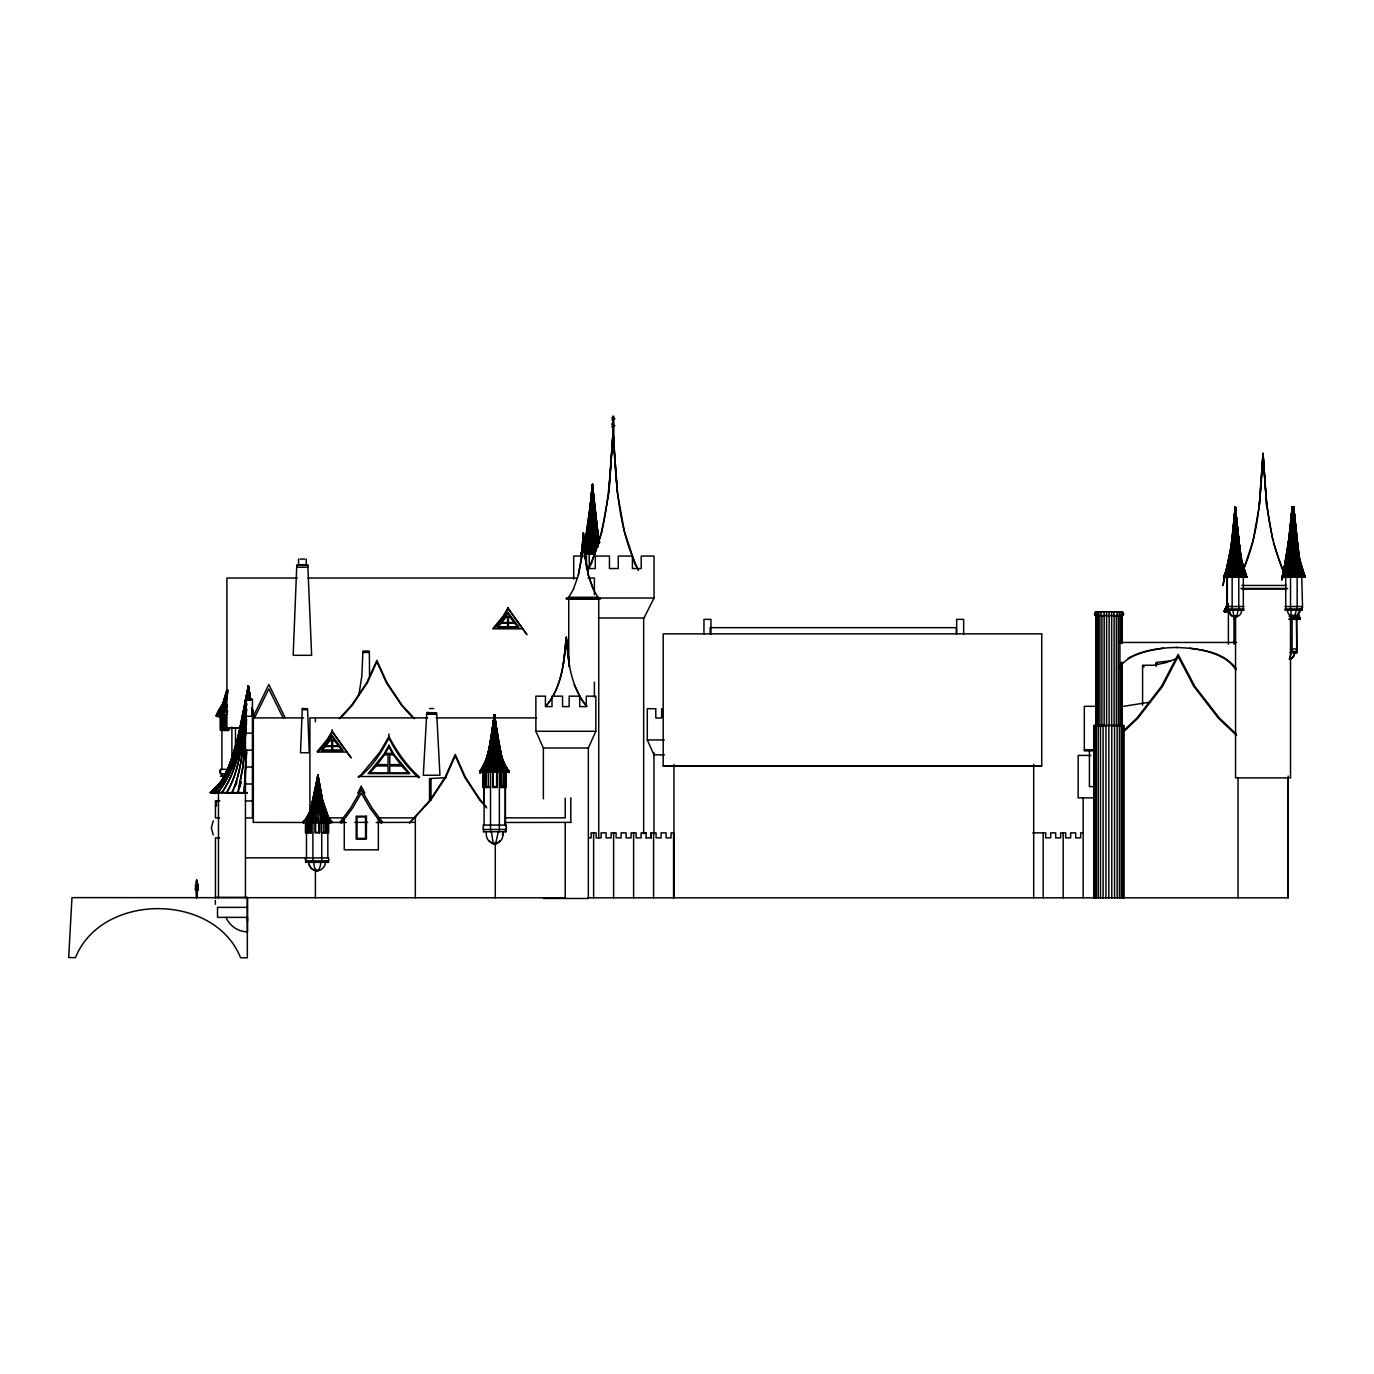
<?xml version="1.0" encoding="UTF-8"?>
<svg xmlns="http://www.w3.org/2000/svg" width="1374" height="1374" viewBox="0 0 1374 1374"><rect width="100%" height="100%" fill="white"/><g stroke="black" fill="none" stroke-linecap="round" stroke-linejoin="round"><path stroke-width="1.5" d="M196.722 897.789L197.427 888.738L195.932 888.961L196.448 897.823M597.484 536.684L598.772 542.833L595.44 520.798L592.383 484.575L591.146 554.289L592.383 484.575L595.766 520.798L599.27 542.85L595.698 520.798L592.383 484.575L587.127 536.684L582.851 552.451M1237.682 535.001L1238.026 541.219M1298.928 569.575L1301.109 576.96L1304.424 576.943L1299.169 559.338L1293.673 507.229L1294.188 576.96M1301.436 576.943L1304.682 576.496L1299.186 559.338L1293.673 507.229L1293.569 524.868L1292.213 507.229L1292.299 524.868L1292.213 507.229L1293.432 522.755M195.64 890.129L196.688 879.755L196.327 882.383M592.28 495.877L592.383 484.575L597.587 536.684L597.089 532.717M1292.745 569.592L1292.419 576.943L1293.673 507.229L1298.739 559.338L1303.737 576.96L1301.779 571.326M592.915 553.842L592.383 484.575L588.982 520.798L584.981 544.894L591.438 497.989L588.278 536.684L584.895 552.108L588.244 536.702L592.383 484.575L595.097 520.798L598.394 544.894M1235.81 576.96L1235.278 507.229L1230.022 559.338L1225.041 576.943L1227.291 576.943L1229.627 569.575M1291.886 537.32L1292.213 507.229L1292.934 516.641L1292.213 507.229L1286.957 559.338L1283.333 573.044M1295.751 531.206L1299.581 559.338L1305.18 576.943L1301.762 569.575L1299.461 559.338L1293.673 507.229L1291.199 537.32L1293.673 507.229C1295.648 530.192 1297.022 556.659 1304.544 576.943C1295.871 555.062 1296.18 530.484 1293.673 507.229L1291.783 537.32L1292.213 507.229L1288.984 547.419L1289.447 543.451L1284.192 573.044M1295.768 531.206L1293.673 507.229L1292.299 576.96L1292.676 569.592M248.265 694.042L248.35 686.313L250.652 699.813L248.35 686.313L236.912 741.908M1294.119 569.592L1294.308 576.943L1293.827 543.451M495.104 771.965L494.434 714.909C497.697 733.888 497.079 755.15 508.208 771.587L509.239 771.587L505.615 771.965L502.352 765.936L505.718 771.948L499.793 771.965L498.23 765.936L494.434 714.909L490.484 744.553L494.434 714.909L501.458 757.555L504.413 765.936L508.294 771.948L504.344 771.948M1291.972 518.53L1291.423 537.32L1292.213 507.229L1293.501 524.868M1295.27 531.206L1293.673 507.229L1291.457 537.32L1293.673 507.229L1298.207 559.338L1302.449 576.96L1298.172 559.338L1293.673 507.229L1288.503 559.338L1293.673 507.229L1296.197 576.496L1290.444 576.96L1293.673 507.229L1295.905 537.32M196.722 890.249L197.169 897.308M318.716 822.597L317.909 775.451L310.49 810.694L307.398 817.616L303.087 822.287L307.209 817.616L310.438 810.694L317.909 775.451L324.367 810.694L327.064 817.616L330.687 822.287L327.115 817.616L324.401 810.694L317.909 775.451L311.778 808.908L313.959 799.943L308.36 817.616L304.667 822.287L303.087 822.287L307.312 817.616L310.369 810.694L316.759 783.094M1291.869 524.868L1292.213 507.229L1292.745 514.769L1292.213 507.229L1290.014 537.32L1292.213 507.229C1293.484 530.45 1291.955 554.169 1287.146 576.943L1285.532 576.496L1289.516 559.338L1293.673 507.229L1294.686 524.868L1293.673 507.229L1289.842 547.419L1292.213 507.229L1292.659 524.868L1292.213 507.229L1289.035 543.451M1295.596 537.32L1295.098 531.206L1297.52 559.338L1301.195 576.943L1297.485 559.338L1293.673 507.229L1293.312 524.868L1292.213 507.229L1288.606 547.419L1292.213 507.229L1292.694 514.769L1292.213 507.229L1290.547 531.206M1232.1 543.451L1235.278 507.229L1237.819 576.496L1232.066 576.96L1235.278 507.229L1240.774 559.338L1243.075 569.592L1246.802 576.96L1241.117 559.338L1235.278 507.229C1232.169 529.832 1234.659 557.655 1223.856 576.96C1232.718 555.491 1233.079 530.484 1235.278 507.229L1240.344 559.338L1242.474 569.592L1245.222 576.943L1246.802 576.943M1293.415 518.53L1291.32 569.592L1290.444 576.96L1287.06 576.96L1290.272 559.338L1293.673 507.229L1298.756 559.338L1303.771 576.943L1302.105 576.96L1305.3 576.496L1304.39 576.96L1301.247 569.575L1304.424 576.943M197.719 889.115L197.77 890.283L197.461 884.581M1234.281 569.592L1233.921 576.96L1235.278 507.229L1240.791 559.338L1246.201 576.96L1242.869 569.575L1246.046 576.943L1240.877 559.338L1235.278 507.229L1229.644 559.338L1227.411 569.592L1224.354 576.496L1227.617 576.96L1223.856 576.96L1227.617 569.575L1224.268 576.96L1229.713 559.338L1231.654 545.426C1207.918 651.293 1240.396 515.405 1235.278 507.229L1240.877 559.338M1291.32 518.53L1286.39 559.338L1283.969 569.592L1290.22 531.206L1286.562 559.338L1282.663 573.044L1286.665 559.338L1292.213 507.229L1292.986 524.868L1293.673 507.229L1296.695 559.338L1299.667 576.943L1296.73 559.338L1293.673 507.229L1288.108 559.338L1287.421 563.443L1291.697 531.206L1288.039 559.338L1282.663 576.96L1284.432 576.943L1287.129 569.575L1284.364 576.96L1285.686 576.943L1288.022 569.575L1292.195 531.206M246.65 752.059L244.28 793.296M1233.285 531.206L1235.278 507.229L1239.812 559.338L1244.209 576.496L1241.546 569.575L1244.054 576.96L1239.777 559.338L1235.278 507.229L1231.911 559.338L1228.665 576.96L1230.4 576.943L1232.753 559.338L1235.278 507.229L1240.379 559.338L1245.222 576.943L1242.714 576.96L1240.55 569.575M1234.694 531.206L1232.942 569.592L1232.066 576.96L1230.297 576.96L1232.718 559.338L1234.882 518.53M1289.344 543.451C1293.982 543.537 1274.11 601.623 1285.188 571.412L1282.131 576.943L1285.652 569.592L1288.022 559.338L1290.255 543.451L1292.213 507.229L1291.646 524.868L1292.213 507.229L1293.192 524.868L1292.213 507.229L1288.314 557.363L1292.213 507.229L1292.522 512.88M1291.835 518.53L1290.426 547.419L1292.213 507.229L1291.423 524.868L1292.213 507.229L1293.003 524.868L1293.673 507.229L1294.274 524.868L1293.673 507.229L1292.505 524.868L1293.673 507.229L1295.819 559.338L1297.88 576.96L1301.264 576.496L1299.083 569.592M246.65 750.032L243.885 793.313M493.266 765.936L492.837 771.948L494.434 714.909L496.512 732.462M1293.192 518.53L1291.148 559.338L1288.692 576.96L1291.113 559.338L1293.673 507.229L1295.493 569.592L1296.06 576.96L1297.983 576.943L1295.871 559.338L1293.673 507.229L1292.676 524.868L1292.213 507.229L1292.281 524.868M332.594 822.597C321.825 813.425 320.726 790.462 317.909 775.451L313.959 822.597L315.848 810.694L317.909 775.451C319.781 790.771 323.8 812.189 330.499 822.597L326.823 817.616M493.163 765.936L492.699 771.965L494.434 714.909L500.892 757.555L507.023 771.965L503.348 765.936L507.109 771.948L500.926 757.555L494.434 714.909L487.839 757.555L484.936 765.936L481.261 771.587L484.266 771.948L489.196 757.555L494.434 714.909C497.989 733.613 496.684 756.885 509.256 771.587C499.535 759.839 498.315 739.83 495.567 724.167L501.802 757.555L504.911 765.936L509.119 771.965L504.825 765.919L508.895 771.948L504.979 765.936L501.871 757.555L497.079 734.523L501.819 757.555M247.715 699.813L248.35 686.313L250.635 699.813L248.35 686.313C242.58 718.894 237.393 752.626 221.403 782.012C237.29 752.591 242.563 718.894 248.35 686.313L250.6 699.813L248.35 686.313L237.41 741.908L248.35 686.313L250.48 699.813M589.618 520.798L590.185 514.666L587.608 536.702L584.311 550.39L587.643 536.684L592.383 484.575L594.787 554.306L592.383 484.575C590.803 507.435 588.347 534.194 582.147 554.289M1234.694 516.641L1235.278 507.229L1237.442 559.338L1239.606 576.943L1237.682 576.96L1237.029 569.592L1235.278 507.229L1230.52 559.338L1226.055 576.943L1230.503 559.338L1232.392 543.451M1295.132 615.466L1296.197 618.918L1290.993 619.382L1290.684 615.483L1291.113 619.382L1289.121 619.382M1296.06 576.96L1295.407 569.592L1296.18 576.943M598.446 544.894L595.097 520.798L592.383 484.575L589.824 536.702L587.402 554.306L594.908 554.289L594.135 546.938M591.421 546.921L591.009 553.842M244.435 711.457L248.35 686.313L250.36 699.813L248.35 686.313C242.271 721.951 243.129 762.038 221.746 792.609L238.217 793.296L243.078 766.297L246.65 719.22M498.35 831.699L495.567 843.842L492.562 843.842L488.886 840.63M1293.037 518.53L1293.673 507.229L1294.033 524.868L1293.896 518.53M317.463 783.094L317.909 775.451C320.623 791.098 321.86 810.935 332.388 822.287M1233.886 531.206L1234.539 520.643L1231.173 559.338L1227.205 576.96L1228.768 576.943L1231.911 559.338L1235.278 507.229L1239.09 559.338L1242.886 576.496L1239.125 559.338L1235.278 507.229L1231.138 559.338L1227.205 576.96M311.64 822.287L314.698 810.694L317.909 775.451L322.34 799.943L328.386 817.616M313.409 817.616L311.555 822.597L314.646 810.694L317.909 775.451L322.409 799.943L327.733 815.881M587.625 570.09C608.785 527.633 609.678 478.719 613.062 432.346L617.39 491.686M246.444 723.119L242.94 766.297L237.736 792.609L247.165 793.296M608.751 491.686L613.062 432.346L617.235 491.686L624.328 531.257L634.736 562.893M1259.237 505.58L1263.032 453.368C1265.849 493.85 1266.983 536.203 1284.862 573.473M581.46 558.342L583.349 532.957L585.307 558.342L588.33 575.277L593.121 588.811L588.467 575.277L585.238 558.342L583.349 532.957L581.391 558.342L578.248 575.277M1238.008 610.193L1237.132 615.14L1235.243 617.149L1230.932 615.14L1229.043 610.193M1291.337 652.633L1289.259 659.348M1296.403 610.193L1294.325 616.926L1289.156 616.239L1292.195 617.149L1295.218 616.239L1292.195 617.149L1290.856 616.239M1290.341 537.32L1290.821 531.206M316.776 784.812L315.831 791.664L317.909 775.451L322.77 810.694L327.51 822.597L309.476 822.597L313.615 810.694L317.909 775.451L321.499 799.943L317.909 775.451L311.846 810.694L306.041 822.597L325.552 822.597L321.774 810.694L317.909 775.451C314.904 791.029 315.642 808.942 305.938 822.287L304.667 822.287L306.144 822.597L309.579 817.616L306.041 822.597L307.639 822.287L310.49 817.616L312.671 810.694L316.724 786.529L316.14 791.664M1240.688 569.592L1242.783 576.496L1239.485 576.96L1235.621 518.53M1292.247 615.483L1292.917 619.382L1292.35 615.466M1297.88 576.96L1296.73 569.592L1297.983 576.943M246.599 709.499C243.112 737.288 243.61 766.589 232.275 792.592L232.429 793.296M246.564 709.516C243.095 737.306 243.576 766.675 231.914 792.609L232.069 793.313M317.257 783.094L317.909 775.451L323.646 810.694L329.09 822.597L327.39 822.597L324.608 817.616L327.51 822.597M505.718 771.948L500.17 757.555L494.434 714.909L493.06 730.384L494.434 714.909L496.306 732.462L494.434 714.909L490.174 744.553L484.988 764.27L489.762 746.408M195.417 884.856L195.555 888.841M247.303 697.889L248.35 686.313L250.326 699.813L248.35 686.313L244.417 711.457M1224.217 576.496C1232.478 558.462 1231.86 537.887 1234.367 518.53M1284.14 573.044L1285.446 569.592L1282.337 576.96L1287.85 559.338L1292.762 518.53M505.615 771.965L500.205 757.555L494.434 714.909L491.772 738.542L494.434 714.909L499.294 757.555L504.035 771.948L499.346 757.555L494.434 714.909C492.424 733.544 489.024 757.761 481.381 771.948L485.194 765.919C472.312 787.354 493.747 750.29 489.728 748.263M247.045 699.813L248.35 686.313L250.171 699.813L248.35 686.313C241.515 722.089 241.669 763.171 217.899 792.592L214.413 792.609L217.899 792.592M1284.364 576.96L1288.915 559.338L1291.989 531.206M493.506 724.167L494.434 714.909L495.172 724.167M307.639 822.287L310.627 817.616L307.742 822.597L312.619 810.694L317.909 775.451L323.68 810.694L329.193 822.597L325.827 817.616L329.193 822.597M584.912 552.451L586.681 546.921L584.414 554.289L587.522 554.289L588.931 546.921L592.383 484.575L593.98 508.552M244.864 787.646L245.448 781.995M316.037 791.664L317.909 775.451L322.134 799.943L327.252 815.881L325.054 810.694M316.776 783.094L310.799 810.694L307.828 817.616L313.633 799.943L317.909 775.451L318.871 786.529L317.909 775.451L317.016 783.094L317.909 775.451L322.821 810.694L327.39 822.597M563.168 665.772L566.277 637.278L569.386 665.772L566.277 637.278C564.182 661.083 562.258 687.447 545.787 706.27C561.897 687.206 564.388 661.186 566.277 637.278C567.96 661.186 570.742 687.258 586.87 706.27M244.538 787.646L245.19 781.995M1291.68 531.206L1287.85 559.338L1282.251 576.96L1285.6 569.575M1238.85 543.451L1243.539 569.592L1246.647 576.96L1243.367 569.575L1241.066 559.338L1236.188 518.53L1241.117 559.338L1246.716 576.943L1241.186 576.96L1239.64 569.592L1235.278 507.229L1234.779 516.641L1235.278 507.229L1235.793 516.641L1235.278 507.229L1234.779 516.641L1235.278 507.229L1235.69 516.641M1296.197 618.918L1295.029 615.689L1296.043 619.382L1297.468 619.382L1296.232 615.483L1297.537 618.918L1294.497 619.382L1293.81 615.466M1302.947 576.96L1303.857 576.496L1299.564 576.96L1297.966 569.592M316.999 783.094L317.909 775.451L321.808 810.694L325.621 822.287M1231.774 543.451L1233.217 531.206M1239.571 569.592L1241.289 576.943L1238.352 559.338L1235.278 507.229L1234.024 576.496M1294.617 619.382L1293.724 615.483M584.087 546.938L588.862 520.798L591.507 495.877L584.637 544.894M1290.134 531.206L1283.917 569.592L1288.692 543.451M1285.034 571.326C1274.488 598.48 1292.865 550.613 1291.577 531.206M1290.787 543.451L1288.881 559.338L1284.432 576.943M1233.079 569.575L1232.186 576.943L1232.942 569.592M1291.457 569.575L1290.564 576.943L1291.32 569.592M502.506 835.014L502.936 831.699C505.082 847.071 484.404 847.071 486.362 831.699M499.793 771.965L498.333 765.936L499.93 771.948L488.028 771.587L491.171 757.555L494.434 714.909C492.923 736.361 506.302 789.552 499.844 765.919L502.025 771.587M499.93 771.948L497.233 757.555L494.434 714.909L490.089 744.553L494.434 714.909L496.753 744.553L499.999 765.936M1288.383 559.338L1283.385 576.96L1286.39 569.575L1283.436 576.943L1288.4 559.338L1290.478 543.451M246.049 703.677L248.35 686.313L250.102 699.813L248.35 686.313C241.515 722.106 241.635 763.274 217.676 792.609L222.038 792.592C243.043 761.883 242.236 721.934 248.35 686.313L249.913 699.813L248.35 686.313L247.028 697.889L248.35 686.313L249.845 699.813M586.835 536.702L589.034 520.798L587.11 536.702L582.009 553.842C578.935 554.684 583.761 553.396 582.954 550.39M487.255 757.555L480.591 771.948L484.644 765.919C476.057 781.583 482.222 766.744 479.973 771.948C490.741 756.147 491.445 733.991 494.434 714.909L495.035 724.167M1296.043 619.382L1295.064 615.483M588.828 520.798L584.002 546.938M1290.1 543.451L1287.747 559.338L1282.234 576.496M215.34 900.468L215.34 904.264M315.573 791.664L316.638 784.812M1296.472 619.382L1299.615 618.935L1297.382 619.382L1296.094 615.707L1297.537 618.918M197.856 889.751L197.787 890.266M492.047 734.523L487.701 757.555M1294.772 652.633L1293.896 656.154L1290.134 659.348L1292.797 657.579L1294.909 652.633M358.786 695.502L361.86 675.939L362.891 651.31L369.348 651.31L369.537 675.939M1241.581 610.193C1242.01 617.63 1230.761 619.743 1229.352 612.031M601.967 531.257L609.06 491.686L613.062 432.346C616.102 478.77 616.96 527.736 638.515 570.09M1253.14 540.394L1259.374 505.58L1263.032 453.368L1266.708 505.58L1272.805 540.394M1242.405 571.739C1259.271 534.744 1260.679 493.3 1263.032 453.368L1266.57 505.58M242.271 723.119L245.723 703.677C238.698 733.922 237.393 769.303 214.602 792.592L210.703 792.609L212.506 793.296L217.745 787.646M1297.228 543.451C1295.596 550.734 1305.987 577.527 1303.926 576.496M489.968 744.553L491.806 734.523C488.749 747.027 488.629 761.728 479.612 771.587C488.337 761.333 488.869 747.113 491.789 734.523M1111.583 616.05L1111.669 611.928M241.841 723.119L245.534 703.677C238.131 734.077 236.225 769.99 212.197 792.592L214.602 792.592M490.518 831.699L490.518 771.913L492.373 757.555L494.434 714.909L489.144 757.555L484.146 771.965L488.217 771.948L490.02 765.919M1231.825 569.575L1230.4 576.943L1224.887 576.496M1290.203 569.575L1288.795 576.943L1283.282 576.496M1242.474 569.592L1245.153 576.96L1242.268 569.575M1300.663 569.575L1303.548 576.96L1300.852 569.592M1298.482 619.382L1297.228 615.466L1298.482 619.382L1300.233 618.935L1297.795 613.749L1300.044 619.382L1297.915 615.707M1303.6 576.96L1301.728 571.309M587.402 554.306L588.862 546.921M1302.38 576.96L1301.367 576.496L1302.878 576.496M496.753 765.936L497.646 771.948L494.434 714.909L490.106 757.555L486.001 771.965L490.157 757.555L494.434 714.909L497.491 771.965L496.649 765.936M1228.373 567.531L1230.108 559.338M1299.357 619.382L1298.052 615.466L1299.478 619.382M1286.94 559.338L1283.282 573.044M325.501 822.287L323.319 817.616L325.501 822.287L327.596 822.287M1241.203 559.338L1246.544 576.96L1243.247 569.575L1246.802 576.96L1243.315 569.575M1304.939 576.96L1301.659 569.575L1305.042 576.96M1299.873 619.382L1297.795 613.749L1300.233 618.935L1297.468 618.935M315.093 817.616L313.959 822.597L315.007 817.616M1223.822 576.496L1227.016 569.592L1231.739 543.451C1228.098 576.599 1218.223 586.286 1227.119 569.575L1223.753 576.96M227.277 697.614L220.579 716.301L223.069 716.283L227.431 705.257L222.897 716.301L225.817 716.283L227.603 710.77M227.208 697.614L220.716 716.283L216.388 716.301L222.296 705.274L226.933 689.954M313.856 799.943L309.287 815.881M241.515 723.119C234.456 747.336 231.09 775.726 210.342 792.609L215.581 793.313L212.85 793.296M239.677 787.646L241.154 781.995M1228.665 576.96L1230.606 569.575L1228.768 576.943M227.139 693.784L224.048 705.274L218.724 716.301L220.699 712.608M227.62 691.878L223.979 705.291L218.827 716.283M239.883 785.773L240.914 781.995M237.942 741.908L231.072 766.297L223.859 782.012L214.413 792.609M227.62 689.954L223.807 703.368L227.603 689.954L223.052 705.274L217.384 716.301L223.481 705.257M227.449 689.954L223.017 705.291L217.453 716.283L220.407 710.787M1106.551 611.756L1106.551 616.05M233.803 754.103L236.809 743.935L232.567 758.156M222.88 705.274L216.628 716.283L222.468 705.274L227.036 689.954C232.446 695.794 206.804 720.028 221.214 716.301M227.053 689.954L222.536 705.274L216.388 716.283M237.221 741.908L229.887 766.297L222.176 782.012L212.506 793.296M488.079 771.965L491.222 757.555L494.434 714.909L494.537 724.167M236.689 741.908L229.011 766.297L220.922 782.012L210.342 792.592L212.678 792.609M1285.6 576.96L1287.953 569.575L1285.686 576.943M1229.472 569.592L1227.291 576.943M591.559 562.893L602.121 531.257M1243.968 568.252L1253.26 540.394M227.449 710.787L225.817 716.283M508.157 771.948L504.55 765.936C518.015 786.22 496.907 754.824 498.968 744.553M573.508 588.811L578.368 575.277L581.528 558.342L583.349 532.957L585.169 558.342M584.5 550.613L585.856 546.921L584.448 550.613M330.499 822.597L327.064 817.616M479.749 771.965L484.043 765.936L479.749 771.965L484.026 765.919L479.99 771.965L486.963 757.555L483.734 765.936L479.612 771.587M196.396 882.778L197.701 883.173L198.045 888.926M309.253 815.881L311.314 810.694L308.411 817.616L304.736 822.287M488.543 765.919L486.138 771.948L488.388 765.936M583.641 550.613L585.135 546.921M1228.03 569.575L1225.041 576.943L1227.978 569.592L1225.814 574.761M227.139 705.274L222.897 716.301M235.504 785.756L237.049 781.995M227.019 705.291L223.069 716.283M582.061 553.842L584.929 546.938M1227.961 606.81L1225.883 611.688L1224.2 611.688L1227.875 603.598M584.603 546.921L580.858 554.306L583.486 548.758M1282.663 576.96L1285.875 569.575L1282.698 576.943L1284.999 571.309M580.755 553.842L583.194 548.673L580.755 553.842L582.988 550.39M1227.875 603.598L1224.337 611.688L1227.463 605.195C1221.881 612.237 1227.102 614.556 1227.291 607.394M1225.539 611.19L1228.081 605.487M543.365 898.476L588.347 898.476L588.347 748.006L595.835 731.277L595.835 696.171L586.269 696.171L586.269 706.614L579.708 706.614L579.708 696.171L569.145 696.171L569.145 706.614L562.567 706.614L562.567 696.171L552.005 696.171L552.005 706.614L545.444 706.614L545.444 696.171L535.877 696.171L535.877 731.277L543.365 748.006L543.365 798.861M1227.257 569.575L1223.959 576.96L1227.205 569.575M1225.024 611.688L1227.995 605.213L1224.818 611.688M220.716 716.283L225.783 705.257M583.332 548.655L581.047 554.289M220.579 716.301L225.68 705.274M1223.77 576.496L1226.982 569.592M1282.045 576.496L1285.274 569.592M1225.848 611.19L1227.205 611.688L1224.869 611.19L1227.411 605.487L1224.217 611.19L1227.961 603.598L1224.406 611.688L1227.463 605.213M196.568 881.747L197.186 880.597M357.755 793.296L361.293 785.98L361.293 789.792L371.942 807.929L382.59 822.236L381.182 823.078L369.898 807.929L361.293 793.073L352.689 807.929L341.422 823.078L339.996 822.236L350.645 807.929L361.293 789.792M213.228 820.81L211.356 827.869L213.228 834.928M1224.303 611.19L1228.03 603.598L1224.921 611.19M307.879 567.136L307.793 564.886L297.024 564.886L296.75 565.916L293.177 655.312L311.64 655.312L307.879 567.136L297.024 567.29M309.476 822.597L311.932 817.616C304.289 833.383 316.982 811.982 317.909 775.451L319.112 786.529M484.146 771.965L487.152 765.936L484.266 771.948M573.697 579.141L573.697 556.058L586.509 556.058L586.509 568.544L595.303 568.544L595.303 556.058L609.455 556.058L609.455 568.544L618.266 568.544L618.266 556.058L632.418 556.058L632.418 568.544L641.211 568.544L641.211 556.058L654.041 556.058L654.041 598.034L643.994 618.008L598.274 618.008M222.571 708.932L224.443 705.257L222.485 708.95M210.342 792.609L221.231 782.012L229.183 766.297M587.917 570.09L591.696 562.893M219.634 712.608L217.642 716.283L216.199 715.614L222.296 705.291M332.182 731.827C330.705 736.67 317.755 753.691 317.188 751.595L327.373 739.315L332.182 731.071C352.586 761.076 362.083 772.051 332.182 731.827L332.182 729.714M388.911 738.01C381.371 752.643 371.942 767.568 358.734 777.409L358.185 776.568L360.349 775.675L379.756 752.265L388.911 736.567C396.897 751.561 406.773 765.833 419.551 777.1L418.744 777.821C406.275 766.744 396.21 753.021 388.911 738.01L388.911 733.974M508.002 608.613C506.508 613.457 493.558 630.46 492.991 628.382L503.193 616.084L508.002 607.858C528.406 637.845 537.904 648.82 508.002 608.613L508.002 607.858M573.645 588.811L568.784 597.278L597.93 597.278L593.053 588.811M227.053 793.296L226.865 792.592C242.425 765.953 241.893 733.441 246.667 703.677C241.858 733.458 242.408 766.074 226.538 792.609L226.744 793.313M216.766 716.301L223 705.274L216.577 715.631M253.64 715.751L268.823 684.544L285.036 717.486M254.465 718.001L268.823 688.924L283.199 718.001M216.199 715.631L222.433 705.291M482.566 771.587C489.797 760.698 489.883 747.009 492.287 734.523L488.337 757.555L482.566 771.965L486.104 765.919L482.566 771.965L481.192 771.587M496.203 842.606L494.64 844.254L493.094 842.606L491.411 831.699M302.314 708.726L300.494 752.729L309.253 752.729L307.57 709.139L302.314 708.537L307.415 708.726M1301.968 608.716L1301.968 606.758M1297.176 650.726L1296.472 652.633M480.642 771.965L484.678 765.936M484.507 765.936L480.522 771.587M479.973 771.948L484.198 765.919M483.837 765.936L479.749 771.587L481.261 771.587M1118.453 668.365C1128.432 654.093 1147.41 650.658 1163.52 648.184M305.663 858.218L305.663 860.588M304.856 822.597L308.669 817.616L303.877 822.597L307.982 817.616C295.857 831.064 310.902 814.988 310.49 810.694L303.448 822.597L307.604 817.616L310.73 810.694L313.564 799.943C313.512 805.988 305.732 821.274 305.011 822.287M1293.346 616.239L1292.195 617.149L1291.028 616.239M1294.806 616.239C1291.594 619.09 1287.232 613.543 1287.438 610.193M426.764 712.848L423.295 775.245L439.938 775.245L436.709 713.295L426.764 712.574L436.468 712.848M303.757 822.287L307.69 817.616L303.379 822.597M500.291 840.63L496.684 843.842L493.85 843.842M303.31 822.287L307.381 817.616L303.242 822.287M339.326 718.636L351.641 705.188L366.703 682.775L376.871 660.344L387.039 682.775L402.084 705.188L414.416 718.636M341.113 717.434L352.259 705.274L367.305 682.861L376.871 661.77L386.42 682.861L401.483 705.274L412.681 717.52M212.386 793.313L216.336 789.071M1293.518 616.239L1292.195 617.149M211.338 793.313L218.432 785.035M210.926 792.592L219.874 783.524M210.703 792.609L221.197 782.012M1104.129 611.756L1104.129 616.05M1113.988 616.05L1113.988 611.756M1121.562 732.617L1136.848 718.138L1161.494 686.296L1178.153 654.436L1194.813 686.296L1219.459 718.138L1236.274 734.077M1122.558 732.754L1137.844 718.276L1162.49 686.416L1178.153 656.48L1193.817 686.416L1218.463 718.276L1236.548 735.399M197.925 885.114L197.581 888.772M505.769 829.054L505.203 831.699M195.932 888.961L195.898 884.444M568.922 597.278L566.26 598.617L569.54 597.278M1128.037 658.318C1143.031 650.108 1160.326 647.669 1177.226 647.463M597.793 597.278L600.438 598.617L597.158 597.278L599.82 598.875L567.033 598.875M1176.591 658.524L1166.028 662.646L1153.696 665.256L1142.584 665.256L1142.584 705.188M1235.844 616.926L1233.921 616.239L1232.822 610.193M613.199 417.249L611.791 417.748L614.796 418.744L612.031 419.74L613.199 422.007L611.997 423.742L613.199 424.24L612.031 424.738L614.796 425.751L611.791 426.747L613.199 427.245M1170.717 660.825L1156.169 662.44L1156.169 666.338M1123.554 706.322L1149.746 702.183M1236.806 616.926L1234.092 616.239M446.292 777.667L429.53 778.577L429.53 800.235M210.686 793.313L221.987 781.995L210.754 792.592M1245.256 576.496L1246.682 576.496M216.405 715.631L225.714 715.614M1224.698 611.19L1225.608 611.19M584.242 553.842L594.925 553.842M1241.34 576.496L1230.245 576.496M1299.735 576.496L1294.188 576.496M1228.27 611.19L1226.707 611.19L1228.253 611.688M1292.848 618.935L1294.669 618.918M507.143 771.587L508.277 771.587L504.43 771.587M331.752 822.287L329.193 822.287M1292.281 576.496L1294.308 576.496M1288.64 576.496L1292.419 576.496M1289.121 618.935L1292.951 618.918M482.463 771.587L486.053 771.587M507.212 771.587L499.844 771.587M485.932 771.587L488.217 771.948M217.676 792.609L222.038 792.592M327.476 822.287L330.584 822.597M488.028 771.587L499.981 771.587M221.746 792.609L226.865 792.592M226.538 792.609L247.165 792.609M307.536 822.287L309.528 822.287M300.099 559.081L304.719 559.081M297.024 565.281L307.793 565.281M297.402 578.042L226.882 578.042L226.882 728.134L241.841 728.134M308.085 578.042L577.303 578.042M587.986 578.042L594.392 578.042L594.392 594.684M1241.89 585.444L1286.287 585.444M1240.825 588.45L1287.644 588.45M1241.993 588.965L1286.459 588.965M654.041 598.034L568.75 598.034L568.75 666.545M566.26 598.617L600.438 598.617M1226.535 606.518L1243.951 606.518M1284.93 606.518L1302.346 606.518M1226.535 608.957L1243.951 608.957M1284.93 608.957L1302.346 608.957M1226.535 610.193L1243.951 610.193M1284.93 610.193L1302.346 610.193M493.283 628.811L522.704 628.811M1119.69 642.448L1236.548 642.448M1290.529 648.957L1297.279 648.957M362.891 651.499L369.348 651.499M1290.529 651.396L1297.279 651.396M362.891 652.478L369.348 652.478M1290.1 652.633L1297.279 652.633M1156.169 663.333L1157.234 663.333M1142.584 666.699L1144.284 666.699M1096.692 706.322L1084.309 706.322L1084.309 750.857L1094.786 750.857M429.53 708.555L433.703 708.555M302.314 709.705L307.415 709.705M426.764 714.24L436.468 714.24M245.448 716.232L252.438 716.232M303.637 717.898L253.331 717.898L253.331 822.494M427.537 717.898L309.923 717.898L309.923 812.257M436.09 717.898L536.581 717.898M226.882 727.928L241.841 727.928M229.475 729.594L225.319 729.594L225.319 715.219M228.565 730.504L223.395 730.504L223.395 714.274M535.877 731.277L595.835 731.277M245.448 733.166L252.438 733.166M661.65 708.692L661.65 717.984L655.793 717.984L655.793 708.692L647.291 708.692L647.291 739.933L664.363 739.933M543.365 748.006L588.347 748.006M1084.309 749.723L1094.786 749.723M245.448 750.204L252.438 750.118M317.48 752.042L346.901 752.042M664.484 754.824L653.955 754.824L647.291 739.933M1090.922 755.425L1078.161 755.425L1078.161 797.882L1095.164 797.882M663.195 765.782L1041.732 765.782M245.448 767.053L252.438 767.053M220.304 769.32L228.565 769.32M220.304 773.871L226.847 773.871M220.304 776.155L225.473 776.155M360.898 776.516L416.94 776.516M429.53 779.333L431.007 779.333L431.007 799.548L429.53 799.548M245.448 783.987L252.438 783.987M488.955 786.598L486.259 786.598L486.465 770.677M500.789 786.598L503.365 786.598M1095.267 786.615L1089.427 786.615L1089.427 749.843M483.15 787.474L483.15 771.759L483.03 787.474L484.335 787.474L484.318 770.677M489.178 787.474L485.022 787.474L485.022 771.759M500.6 787.474L504.619 787.474L504.619 771.759M429.53 800.012L431.007 800.012M219.874 800.887L215.443 800.887L215.443 817.874L219.462 817.874M245.448 800.939L252.438 800.939M215.443 805.885L216.474 805.885L216.474 800.887M245.448 817.874L253.16 817.959M328.214 817.874L343.157 817.874M379.447 817.874L415.755 817.874M505.426 817.874L565.229 817.874L565.229 798.174M306.471 821.068L307.415 821.068M253.331 822.356L304.702 822.494M324.882 822.356L346.265 822.494M354.818 822.356L367.648 822.356M376.201 822.494L414.708 822.356M504.516 822.494L570.811 822.356M483.03 825.07L506.267 825.07M483.03 829.484L506.267 829.484M483.03 831.699L506.267 831.699M311.331 832.283L308.652 832.283L308.652 821.669M323.182 832.283L325.758 832.283L325.758 821.669M305.406 832.867L305.543 821.068M311.555 832.867L307.415 832.867L307.415 823.043M319.61 832.867L319.61 823.043L319.644 832.867L315.007 832.867L315.041 823.043M322.993 832.867L327.012 832.867L327.012 823.043M327.476 832.867L328.661 832.867L328.661 823.043M646.158 832.867L641.091 832.867L641.091 837.865L636.093 837.865L636.093 832.867L631.095 832.867L631.095 837.865L626.097 837.865L626.097 832.867L621.1 832.867L621.1 837.865L616.102 837.865L616.102 832.867L611.104 832.867L611.104 837.865L606.123 837.865L606.123 832.867L601.125 832.867L601.125 837.865L596.127 837.865L596.127 832.867L591.129 832.867L591.129 837.865L588.622 837.865M646.089 837.865L651.156 837.865L651.087 832.867L656.085 832.867L656.085 837.865L661.083 837.865L661.083 832.867L666.081 832.867L666.081 837.865L671.062 837.865L671.062 832.867L673.569 832.867L673.569 897.823M1032.801 832.867L1045.683 832.867L1045.683 837.865L1050.681 837.865L1050.681 832.867L1055.679 832.867L1055.679 837.865L1060.676 837.865L1060.676 832.867L1065.674 832.867L1065.674 837.865L1070.672 837.865L1070.672 832.867L1075.67 832.867L1075.67 837.865L1080.668 837.865L1080.668 832.867L1083.159 832.867M219.462 837.865L215.443 837.865L215.443 897.823M245.448 857.84L304.805 857.84M305.406 857.926L328.661 857.926M305.406 860.88L328.661 860.88M305.406 862.34L328.661 862.34M215.426 897.377L247.509 897.377L247.509 931.83C238.286 931.83 229.527 925.921 226.092 917.368M587.625 897.823L1288.194 897.823L1288.194 776.07M247.509 907.372L217.521 907.372L217.521 917.368L247.509 917.368L247.509 921.404M484.593 771.587L481.467 771.587L484.678 771.965M217.453 715.614L221.077 715.631M1224.32 576.496L1225.196 576.943M505.254 767.431L508.93 771.965L504.756 765.919M1300.079 618.935L1297.949 615.466L1299.615 618.935M1176.11 647.463C1196.943 648.339 1222.379 650.417 1235.93 668.399M509.136 771.587L505.048 765.936M1305.214 576.496L1301.985 569.592M1300.044 619.382L1297.588 613.852L1299.976 618.935M1189.798 648.202C1206.509 650.675 1226.243 654.522 1235.947 669.911M1234.144 618.832L1235.226 619.176M1234.024 618.832L1235.106 619.176M1290.598 616.239L1292.075 616.926M1296.901 649.198L1296.472 618.317M1292.316 616.239L1293.638 617.149L1296.661 616.239L1299.976 610.193C1299.976 617.991 1289.19 619.348 1291.199 610.193M485.949 806.263L480.471 800.166L465.425 777.289L455.241 754.412L445.073 777.289L430.028 800.166L409.486 823.043L430.646 800.269L445.691 777.375L455.241 755.872L464.807 777.375L479.852 800.269L486.705 807.895M328.077 817.616L330.172 820.106M330.292 820.931L327.613 817.616L331.563 822.597M581.649 699.933L586.75 706.27M504.602 765.936L508.792 771.965M505.288 767.431L508.346 771.965M1284.724 573.473L1281.839 568.252L1273.337 542.387M634.427 562.893L638.223 570.09M574.16 684.75L581.769 699.933M506.147 826.289L505.203 825.07L505.203 771.913M362.186 787.8L364.849 793.296M501.338 765.936L503.914 771.965L501.149 765.936M1301.882 569.592L1305.06 576.496M320.571 791.664L319.06 783.094L322.443 799.943L328.592 817.616M325.346 810.694L327.665 815.881M1301.504 569.592L1304.527 576.496M1243.075 569.592L1246.098 576.496M1302.947 573.267L1304.579 576.96M195.4 889.991L195.245 888.892M321.791 817.616L323.405 822.597L320.709 810.694L317.909 775.451L316.157 822.597L317.909 775.451L320.657 810.694L323.405 822.597L321.705 817.616M503.863 765.936L499.552 750.118L502.712 762.587M322.443 799.943L325.432 810.694M322.358 801.729L324.556 810.694L322.34 801.729M598.188 536.684L599.631 542.833L595.869 520.798L592.383 484.575L588.003 530.742L592.383 484.575L598.222 536.702L592.383 484.575L591.61 495.877L592.383 484.575L598.257 536.684L595.955 520.798M1297.846 569.575L1299.564 576.96M1239.451 569.575L1241.186 576.96M320.211 791.664L321.791 799.943M252.249 709.516L253.64 717.28M592.881 495.877L593.431 506.439L592.383 484.575L589.171 554.306L592.383 484.575L593.808 508.552L592.383 484.575L591.902 495.877L592.383 484.575L594.684 520.798L597.862 546.938L594.684 520.798L592.383 484.575L588.999 536.702L585.771 554.306L589.034 536.684L592.383 484.575L596.127 550.39M1239.606 576.943L1238.335 569.575L1239.485 576.96M596.677 546.938L592.383 484.575L592.142 495.877L592.383 484.575L596.076 550.613L595.371 546.921M253.228 717.28L252.232 711.457L253.211 717.28M595.457 546.938L596.041 550.39M496.787 734.523L498.436 744.553M595.766 520.798L597.999 536.702M1296.987 543.451L1299.186 559.338M1296.816 543.451L1297.331 547.419L1294.445 518.53M595.526 520.798L596.574 528.75M596.745 546.938L592.383 484.575L592.915 554.306L592.829 546.921M1298.121 557.363L1297.657 553.379L1298.104 557.363M1238.627 547.436L1239.142 551.421L1238.695 547.436M1291.113 619.382L1290.753 615.689L1290.993 619.382M1237.802 576.943L1237.047 569.575L1237.682 576.96M594.152 546.921L594.908 554.289M496.048 732.462L495.43 726.245L496.031 732.462M490.484 771.948L494.434 714.909L493.335 730.384L494.434 714.909L495.258 771.948L495.018 765.936M1237.321 535.276L1237.905 541.408M594.238 510.596L595.011 518.754M593.293 495.877L594.461 508.552M1237.218 537.32L1237.545 541.408M594.324 514.666L594.65 518.754M1235.896 518.53L1237.081 531.206M318.493 817.616L317.909 775.451L321.104 822.597L317.909 775.451L318.39 787.371L317.909 775.451L318.631 786.529M318.373 783.094L318.665 787.371M248.883 694.042L248.35 686.313L247.354 699.813L248.35 686.313L249.072 694.042L248.35 686.313L247.578 697.889L248.35 686.313L249.536 699.813L248.35 686.313L247.887 697.889L248.35 686.313L249.192 699.813M592.847 497.989L593.173 506.439L592.915 500.102M1235.587 516.641L1235.278 507.229L1235.398 531.206M592.726 495.877L592.383 484.575L592.469 495.877M1235.741 569.592L1235.93 576.943L1235.432 543.451M1292.333 512.88L1292.213 507.229L1292.264 512.88M1293.673 507.229L1293.776 531.206M1301.728 575.878L1302.552 607.737L1301.539 610.193M1300.268 608.957L1300.096 610.193M1297.159 575.878L1297.159 610.193M1296.661 618.317L1296.661 652.633M1292.092 618.317L1292.092 652.633M1290.529 575.878L1290.529 610.193M1290.512 615.38L1290.512 777.907L1235.552 777.907L1235.552 615.38M1288.022 777.907L1288.022 897.823M1285.721 575.878L1285.721 610.193M1243.333 575.878L1243.333 610.193M1238.781 575.878L1238.781 610.193M1238.043 777.907L1238.043 897.823M1234.024 616.84L1234.024 644.2M1232.152 575.878L1232.152 610.193M1228.39 610.52L1228.39 644.2M1227.343 575.878L1227.343 610.193M1227.154 575.878L1227.154 610.193M1123.829 898.012L1123.829 725.438L1093.859 725.438L1093.859 898.012M1123.537 725.438L1123.537 898.012M1122.695 725.438L1122.695 898.012M1122.129 643.272L1122.129 615.621L1096.126 615.621L1096.126 726.245M1122.129 662.423L1122.129 726.245M1121.871 615.621L1121.871 643.272M1121.871 662.423L1121.871 726.245M1121.304 725.438L1121.304 898.012M1121.132 615.621L1121.132 643.272M1121.132 662.423L1121.132 726.245M1119.93 615.621L1119.93 726.245M1119.432 725.438L1119.432 898.012M1118.316 615.621L1118.316 726.245M1117.165 725.438L1117.165 898.012M1116.341 615.621L1116.341 726.245M1114.572 725.438L1114.572 898.012M1114.108 615.621L1114.108 726.245M1111.772 725.438L1111.772 898.012M1111.669 615.621L1111.669 726.245M1109.127 615.621L1109.127 726.245M1109.058 611.756L1109.058 616.05M1108.835 725.438L1108.835 898.012M1106.602 615.621L1106.602 726.245M1105.915 725.438L1105.915 898.012M1104.164 615.621L1104.164 726.245M1103.099 725.438L1103.099 898.012M1101.914 615.621L1101.914 726.245M1100.505 725.438L1100.505 898.012M1099.939 615.621L1099.939 726.245M1098.324 615.621L1098.238 898.012M1097.122 615.621L1097.122 726.245M1096.383 615.621L1096.383 898.012M1094.992 725.438L1094.992 898.012M1094.133 725.438L1094.133 898.012M1083.159 797.882L1083.159 897.823M1063.167 832.867L1063.167 897.823M1043.192 832.867L1043.192 897.823M1033.695 764.27L1033.695 897.823M963.638 634.17L963.638 619.348L956.648 619.348L956.648 634.17M956.356 633.809L956.356 627.66L710.135 627.66L710.135 633.809M710.942 634.17L710.942 619.348L703.952 619.348L703.952 634.17M673.947 764.408L673.947 897.823M653.955 752.849L653.955 833.863M653.577 832.867L653.577 897.823M651.156 832.867L651.156 837.865M646.089 832.867L646.158 837.865M643.667 618.008L643.667 833.743M633.603 832.867L633.603 897.823M613.611 832.867L613.611 897.823M612.804 420.392L612.804 416.219L613.8 416.219L613.8 441.209L612.804 441.209L612.804 424.549M598.738 598.034L598.738 837.865M594.392 682.139L594.392 696.91M593.62 832.867L593.62 897.823M589.257 553.241L589.257 567.531M570.811 797.779L570.811 822.494M565.229 822.768L565.229 897.823L71.963 897.617L68.7 957.506L75.433 957.712C101.659 892.276 214.447 892.293 240.587 957.781L247.337 957.781L247.337 897.823M506.267 771.759L506.147 787.474L504.962 787.474L505.082 770.677M505.443 771.913L505.443 825.07L506.542 827.268L505.443 831.699M503.777 771.759L503.777 787.474M503.365 770.677L503.142 786.598M501.458 771.759L501.458 787.474M501.012 770.677L501.012 786.598M499.363 771.913L499.363 831.699M497.251 771.759L497.233 787.474L492.631 787.474L492.665 771.759M496.632 770.677L496.632 786.598L493.214 786.598L493.214 770.677M495.275 843.121L495.275 897.823M488.354 771.759L488.354 787.474M485.829 771.759L485.829 787.474M484.215 770.677L484.077 825.07L483.013 827.268L484.077 831.699M483.854 771.913L483.854 803.807M415.326 817.324L415.326 897.823M378.348 819.265L378.348 849.819L344.256 849.819L344.256 819.265M327.836 823.129L327.836 857.926L328.936 859.403L327.836 862.34M326.153 823.043L326.153 832.867M325.535 821.669L325.535 832.283M323.852 823.043L323.852 832.867M321.739 823.129L321.739 862.34M319.026 821.669L319.008 832.283L315.591 832.283L315.608 821.669M315.402 718.568L315.402 721.831M315.402 869.965L315.402 897.823M312.894 823.129L312.894 862.34M311.125 821.669L311.125 832.283M310.747 823.043L310.747 832.867M308.858 821.669L308.858 832.283M308.223 823.043L308.223 832.867M306.471 823.129L306.471 857.926L305.389 859.403L306.471 862.34M306.247 559.081L306.247 564.886M298.553 559.081L298.553 564.886M252.438 817.874L252.438 699.297L245.448 699.297L245.448 897.823M235.452 728.065L235.452 751.63M231.897 727.052L231.897 758.74M225.628 715.219L225.628 729.594M224.649 714.274L224.649 730.504M221.935 714.36L221.935 769.32A2.336 2.13 -90 0 0 221.935 773.871L221.935 776.155M220.493 714.274L220.493 730.504L220.304 714.274M218.466 792.128L218.466 897.823M1121.699 611.756A2.216 2.181 -90 0 1 1121.699 616.05M1121.957 616.05A2.216 2.216 0 0 0 1121.957 611.756L1096.177 611.756A2.216 2.216 0 0 0 1096.177 616.05M1120.978 611.756A2.216 2.061 -90 0 1 1120.978 616.05M1119.776 611.756A2.216 1.855 -90 0 1 1119.776 616.05M1118.178 611.756A2.216 1.563 -90 0 1 1118.178 616.05M1116.22 611.756A2.216 1.237 -90 0 1 1117.148 613.903A2.216 1.237 -90 0 1 1116.22 616.05M1101.896 616.05A2.216 1.237 -90 0 1 1100.986 613.903A2.216 1.237 -90 0 1 1101.896 611.756M1099.939 616.05A2.216 1.563 -90 0 1 1099.939 611.756M1098.341 616.05A2.216 1.855 -90 0 1 1098.341 611.756M1097.156 616.05A2.216 2.061 -90 0 1 1097.156 611.756M1096.418 616.05A2.216 2.181 -90 0 1 1096.418 611.756M220.699 773.425A2.336 2.181 -90 0 1 220.08 772.617M219.874 771.587A2.336 2.181 -90 0 1 220.699 769.766M325.501 862.34A9.103 8.502 -90 0 1 308.995 864.555M319.077 870.446A9.103 8.313 -90 0 1 308.755 862.34M320.726 862.34A9.103 3.71 -90 0 1 316.123 870.446M317.033 870.721A9.103 3.263 -90 0 1 313.787 862.34M248.35 686.313L248.831 699.813L248.35 686.313M318.579 822.287L318.373 817.616L318.579 822.287M494.434 714.909L494.125 724.167L494.434 714.909M1234.573 522.755L1234.144 531.206L1234.591 522.755M493.987 724.167L493.627 730.384L493.987 724.167M1291.612 518.53L1291.216 524.868L1291.612 518.53M1234.573 518.53L1233.646 531.206L1234.573 518.53M1233.234 539.364L1232.907 543.451L1233.234 539.364M1289.516 551.403L1289.018 557.363L1289.499 551.403M591.49 495.877L590.322 508.552L591.49 495.877M1233.079 537.32L1232.512 543.451L1233.079 537.32M316.741 817.616L316.312 822.597L316.673 817.616M1231.825 549.411L1231.362 553.379L1231.808 549.411M1290.89 543.451L1290.203 549.411L1290.89 543.451M492.648 734.523L492.15 738.542L492.665 734.523M1231.671 547.419L1230.898 553.379L1231.671 547.419M1288.091 551.403L1287.335 557.363L1288.091 551.403M243.748 715.339L243.078 719.22L243.73 715.339M315.453 793.725L314.732 797.865L315.47 793.725M315.161 793.725L314.354 797.865L315.178 793.725M491.548 765.936L490.329 771.965L491.531 765.936M1288.091 559.338L1285.772 569.592L1288.039 559.338M1286.562 559.338L1284.209 569.592L1286.579 559.338M1288.984 569.575L1287.06 576.96L1288.915 569.592M487.323 759.238L486.224 762.587L487.289 759.238M1228.699 569.575L1225.969 576.96L1228.562 569.592M1227.6 569.575L1224.423 576.943L1227.514 569.575M1227.806 606.81L1225.711 611.688L1227.755 606.827M332.182 735.622L321.241 750.53L343.139 750.53L332.182 735.622M332.182 736.516L330.327 739.916L334.054 739.916L332.182 736.516M388.911 745.258L384.05 754.086L368.06 773.631L409.778 773.631L393.771 754.086L388.911 745.258M388.911 746.941L385.355 753.416L392.483 753.416L388.911 746.941M508.002 612.409L497.044 627.3L518.943 627.3L508.002 612.409M508.002 613.302L506.13 616.686L509.857 616.686L508.002 613.302M223.258 705.291L221.351 708.726L223.206 705.274M329.897 740.62L326.05 745.773L331.735 745.773L331.735 740.62L329.897 740.62M384.548 754.755L377.232 764.597L388.069 764.597L388.069 754.755L384.548 754.755M505.701 617.39L501.853 622.559L507.556 622.559L507.556 617.39L505.701 617.39M325.501 746.494L322.117 750.17L331.735 750.17L331.735 746.494L325.501 746.494M501.304 623.264L497.92 626.956L507.556 626.956L507.556 623.264L501.304 623.264M376.167 765.936L369.726 772.961L388.069 772.961L388.069 765.936L376.167 765.936M510.286 617.39L508.449 617.39L508.449 622.559L514.134 622.559L510.286 617.39M514.683 623.264L508.449 623.264L508.449 626.956L518.067 626.956L514.683 623.264M1041.732 633.861L663.195 633.861L663.195 765.953L1041.732 765.953L1041.732 633.861M334.483 740.62L332.628 740.62L332.628 745.773L338.33 745.773L334.483 740.62M338.88 746.494L332.628 746.494L332.628 750.17L342.263 750.17L338.88 746.494M393.29 754.755L389.769 754.755L389.769 764.597L400.607 764.597L393.29 754.755M401.672 765.936L389.769 765.936L389.769 772.961L408.095 772.961L401.672 765.936M366.411 816.208L356.192 816.208L356.192 839.119L366.411 839.119L366.411 816.208M365.553 816.98L357.034 816.98L357.034 838.363L365.553 838.363L365.553 816.98M218.81 792.609L215.1 792.592L218.81 792.609M1242.233 567.548L1239.966 555.371L1242.199 567.531M254.018 717.28L252.043 707.558L253.95 717.28M253.005 715.339L251.974 709.516L252.988 715.339M252.696 717.28L252.095 713.398L252.661 717.28M497.44 740.534L496.838 736.533L497.44 740.552M1298.619 557.363L1297.846 551.403L1298.602 557.363M1239.468 551.403L1238.678 545.444L1239.451 551.403M1296.97 547.419L1296.489 543.451L1296.953 547.419M596.144 528.75L595.681 524.765L596.127 528.75M1238.197 541.408L1237.339 533.249L1238.214 541.408M595.32 518.754L594.221 508.552L595.32 518.754M495.739 732.462L495.413 728.306L495.722 732.462M1295.218 537.32L1294.943 533.249L1295.235 537.32M1294.497 524.868L1294.171 518.53L1294.48 524.868M1236.445 531.206L1235.896 520.643L1236.428 531.206M1236.136 531.206L1235.896 524.868L1236.119 531.206"/></g></svg>
